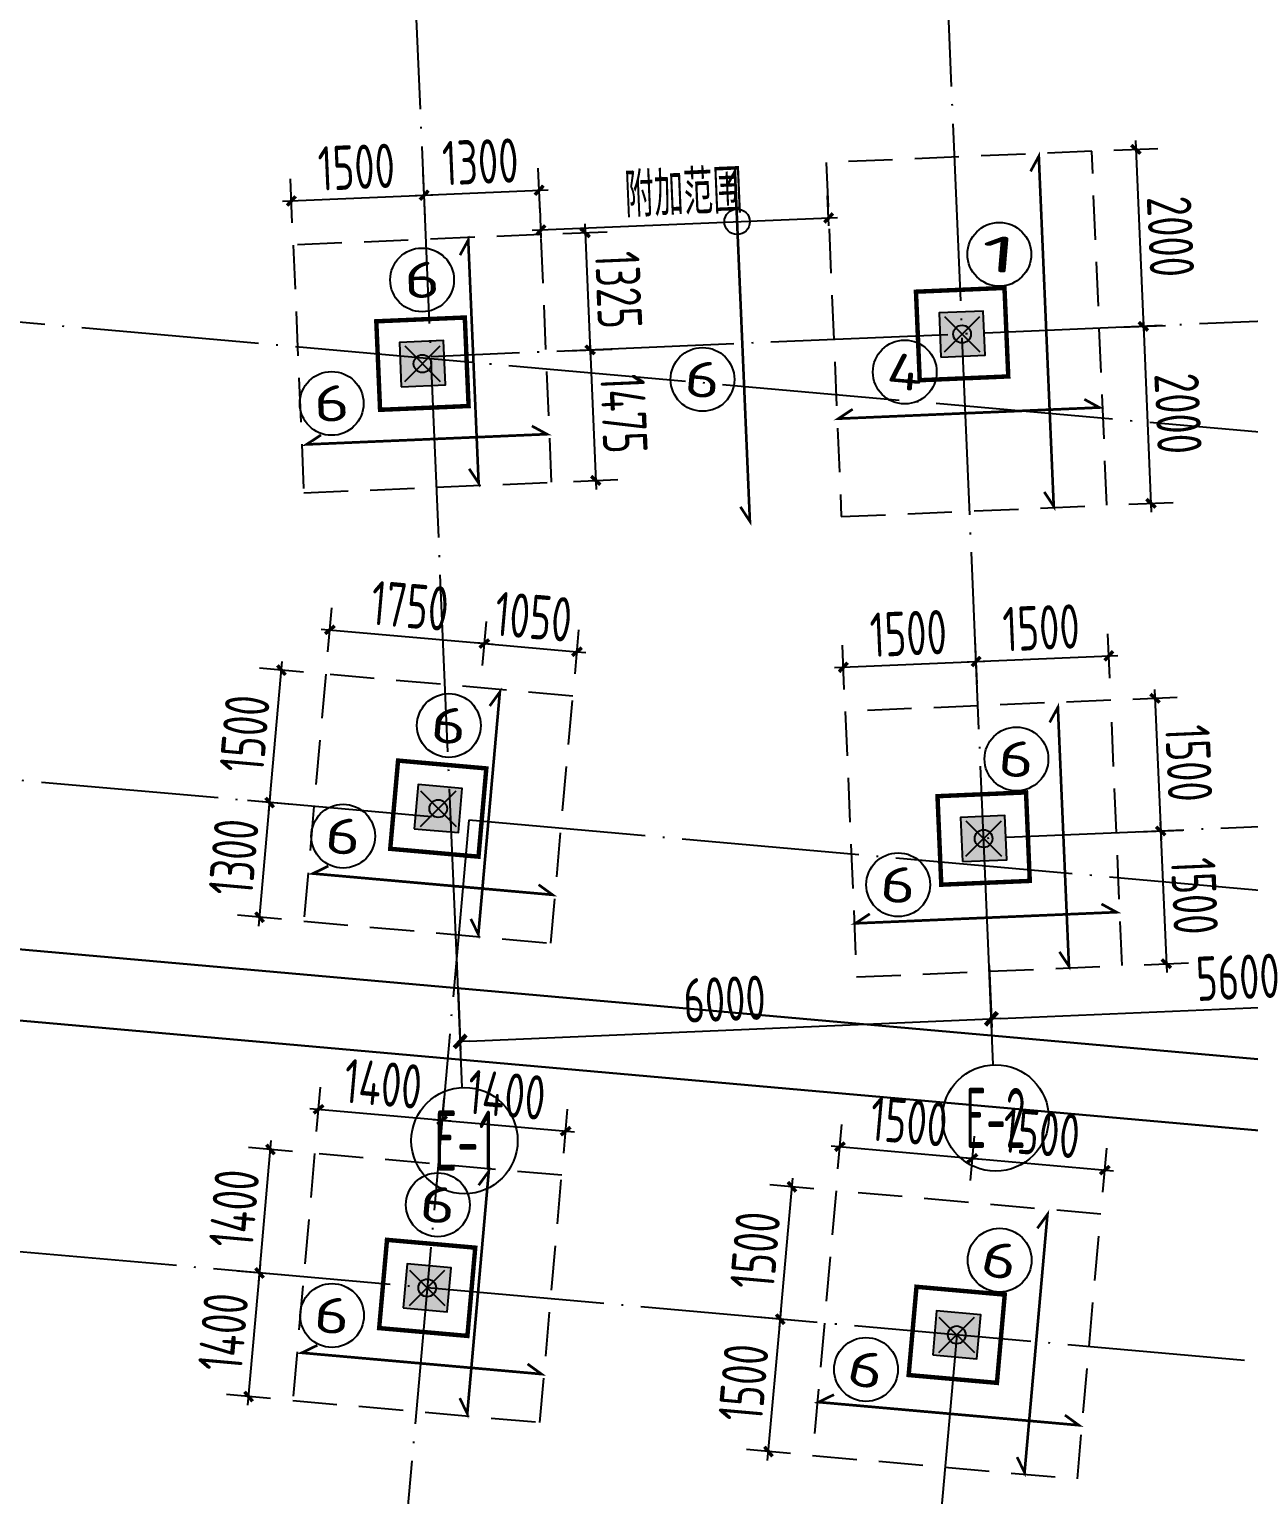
# Model space of a CAD drawing. Extents: x -57409 to 252654, y -8259 to 229119.
# Drawn here: x 201900 to 215664, y 57045 to 73587 of the extents above; entities that cross this region are included whole.
import ezdxf
from ezdxf.enums import TextEntityAlignment as Align

# ---------------------------------------------------------------- set-up
doc = ezdxf.new("R2010")
doc.units = 0
doc.header["$LTSCALE"] = 100
doc.header["$PDMODE"] = 35
doc.header["$PDSIZE"] = 200
doc.linetypes.add('DASHED', pattern=[0.75, 0.5, -0.25])
doc.linetypes.add('DOTE', pattern=[2.42, 2, -0.2, 0.02, -0.2])
doc.layers.get('0').update_dxf_attribs({"linetype": 'CONTINUOUS'})
doc.layers.get('Defpoints').update_dxf_attribs({"linetype": 'CONTINUOUS'})
for name, color, linetype in [('B-TEXT', 3, 'CONTINUOUS'), ('codim', 7, 'CONTINUOUS'), ('COLU', 7, 'CONTINUOUS'), ('CT', 2, 'CONTINUOUS'), ('dote', 253, 'DOTE'), ('h填实-柱墙', 254, 'CONTINUOUS'), ('Z-AXIS', 3, 'CONTINUOUS'), ('Z-TEXT', 2, 'CONTINUOUS'), ('z柱下板带', 140, 'CONTINUOUS'), ('z柱下板带1', 60, 'CONTINUOUS'), ('板底钢筋', 24, 'CONTINUOUS')]:
    doc.layers.add(name, color=color, linetype=linetype)
doc.layers.add('重心计算', color=7, linetype='CONTINUOUS', plot=False)
doc.styles.add('_TCH_AXIS', font='tssdeng.shx', dxfattribs={"width": 0.7, "bigfont": 'tssdchn.shx'})
doc.styles.add('COMPLEX', font='tssdeng.shx', dxfattribs={"width": 0.7, "bigfont": 'tssdchn.shx'})
doc.styles.add('Jgcad-DIM', font='tssdeng.shx', dxfattribs={"width": 0.7, "bigfont": 'tssdchn.shx'})
doc.styles.add('TSSD_Dimension', font='tssdeng.shx', dxfattribs={"width": 0.7})
doc.dimstyles.new('TSSD_100_100$0', dxfattribs={"dimtxt": 300, "dimasz": 100, "dimexe": 100, "dimexo": 250, "dimgap": 100, "dimtad": 1, "dimdec": 0, "dimzin": 0, "dimdsep": 46, "dimtxsty": 'TSSD_Dimension', "dimblk": '_tsdbk', "dimblk1": '_tsdbk', "dimblk2": '_tsdbk', "dimsah": 1, "dimcen": 0, "dimdle": 100, "dimclrt": 7, "dimadec": 0, "dimazin": 0, "dimtfac": 1, "dimtdec": 0, "dimtix": 1, "dimtmove": 2, "dimatfit": 3, "dimldrblk": '_tsdbk', "dimfxl": 1, "dimtolj": 1, "dimtzin": 0, "dimarcsym": 0})

# ---------------------------------------------------------------- blocks, each defined once
blk = doc.blocks.new('_tsdbk')
blk.add_line((-1, 0), (0, 0))
at = {"const_width": 0.5}
blk.add_lwpolyline([(-0.7, -0.7), (0.7, 0.7)], dxfattribs=at)
blk = doc.blocks.new('*D67')
at = {"layer": 'Defpoints', "color": 0}
for p in [(217594, 168757), (215331, 168660), (219766, 64755)]:
    blk.add_point(p, dxfattribs=at)
at = {"layer": 'Z-AXIS', "color": 0, "lineweight": -2}
for p, q in [((215580, 168671), (217694, 168761)), ((222025, 64951), (217598, 168657)), ((220015, 64765), (222129, 64856))]:
    blk.add_line(p, q, dxfattribs=at)
at = {"layer": 'Z-AXIS', "color": 0, "lineweight": -2, "xscale": 100, "yscale": 100, "zscale": 100}
for p, rotation in [((217594, 168757), 92.44398534450973), ((222029, 64851), 272.4439853445098)]:
    blk.add_blockref('_tsdbk', p, dxfattribs=dict(at, rotation=rotation))
at = {"layer": 'Z-AXIS', "color": 7, "insert": (219430, 117545), "char_height": 500, "attachment_point": 5, "rotation": 272.444, "style": 'TSSD_Dimension'}
blk.add_mtext('\\A1;104000', dxfattribs=at)
blk = doc.blocks.new('*D68')
at = {"layer": 'Defpoints', "color": 0}
for p in [(212722, 63270), (206728, 63014), (212759, 62418)]:
    blk.add_point(p, dxfattribs=at)
at = {"layer": 'Z-AXIS', "color": 0, "lineweight": -2}
for p, q in [((212733, 63020), (212763, 62318)), ((206739, 62765), (206769, 62062)), ((206864, 62166), (212659, 62414))]:
    blk.add_line(p, q, dxfattribs=at)
at = {"layer": 'Z-AXIS', "color": 0, "lineweight": -2, "xscale": 100, "yscale": 100, "zscale": 100}
for p, rotation in [((212759, 62418), 2.44398534784623), ((206764, 62162), 182.4439853478462)]:
    blk.add_blockref('_tsdbk', p, dxfattribs=dict(at, rotation=rotation))
at = {"layer": 'Z-AXIS', "color": 7, "insert": (209747, 62640), "char_height": 500, "attachment_point": 5, "rotation": 2.444, "style": 'TSSD_Dimension'}
blk.add_mtext('\\A1;6000', dxfattribs=at)
blk = doc.blocks.new('*D69')
at = {"layer": 'Defpoints', "color": 0}
for p in [(218317, 63509), (212722, 63270), (218354, 62657)]:
    blk.add_point(p, dxfattribs=at)
at = {"layer": 'Z-AXIS', "color": 0, "lineweight": -2}
for p, q in [((218328, 63259), (218358, 62557)), ((212733, 63020), (212763, 62318)), ((212859, 62422), (218254, 62652))]:
    blk.add_line(p, q, dxfattribs=at)
at = {"layer": 'Z-AXIS', "color": 0, "lineweight": -2, "xscale": 100, "yscale": 100, "zscale": 100}
for p, rotation in [((218354, 62657), 2.44398534784623), ((212759, 62418), 182.4439853478462)]:
    blk.add_blockref('_tsdbk', p, dxfattribs=dict(at, rotation=rotation))
at = {"layer": 'Z-AXIS', "color": 7, "insert": (215541, 62887), "char_height": 500, "attachment_point": 5, "rotation": 2.444, "style": 'TSSD_Dimension'}
blk.add_mtext('\\A1;5600', dxfattribs=at)
blk = doc.blocks.new('_AXISO')
blk.add_circle((0, 0), 0.5)
at = {"layer": 'B-TEXT', "style": 'COMPLEX', "width": 1.450893}
blk.add_attdef('A', text='', height=0.56, dxfattribs=at).set_placement((0.249375, -0.28), (0.749375, -0.28), align=Align.FIT)
blk = doc.blocks.new('_ArchTick')
at = {"color": 0, "linetype": 'ByBlock', "const_width": 0.4}
blk.add_lwpolyline([(-0.5, -0.5), (0.5, 0.5)], dxfattribs=at)
blk = doc.blocks.new('*D2490')
at = {"layer": 'codim', "color": 7, "lineweight": -2}
for p, q in [((204862, 64836), (204364, 64880)), ((204748, 63541), (204250, 63586))]:
    blk.add_line(p, q, dxfattribs=at)
at = {"layer": 'codim', "color": 0, "lineweight": -2}
blk.add_line((204490, 63464), (204622, 64958), dxfattribs=at)
at = {"layer": 'Defpoints', "color": 0}
for p in [(204613, 64858), (205111, 64814), (204997, 63519)]:
    blk.add_point(p, dxfattribs=at)
at = {"layer": 'codim', "color": 0, "lineweight": -2, "xscale": 100, "yscale": 100, "zscale": 100}
for p, rotation in [((204613, 64858), 84.93164578921422), ((204499, 63564), 264.9316457892142)]:
    blk.add_blockref('_ArchTick', p, dxfattribs=dict(at, rotation=rotation))
at = {"layer": 'codim', "color": 1, "insert": (204207, 64242), "char_height": 500, "attachment_point": 5, "rotation": 84.9316, "style": 'Jgcad-DIM'}
blk.add_mtext('\\A1;1300', dxfattribs=at)
blk = doc.blocks.new('*D2491')
at = {"layer": 'codim', "color": 7, "lineweight": -2}
for p, q in [((205271, 66559), (205315, 67057)), ((207014, 66404), (207059, 66902))]:
    blk.add_line(p, q, dxfattribs=at)
at = {"layer": 'codim', "color": 0, "lineweight": -2}
blk.add_line((205194, 66817), (207136, 66645), dxfattribs=at)
at = {"layer": 'Defpoints', "color": 0}
for p in [(207036, 66653), (205249, 66310), (206992, 66155)]:
    blk.add_point(p, dxfattribs=at)
at = {"layer": 'codim', "color": 0, "lineweight": -2, "xscale": 100, "yscale": 100, "zscale": 100}
for p, rotation in [((205293, 66808), 174.9316457875896), ((207036, 66653), 354.9316457875896)]:
    blk.add_blockref('_ArchTick', p, dxfattribs=dict(at, rotation=rotation))
at = {"layer": 'codim', "color": 1, "insert": (206196, 67079), "char_height": 500, "attachment_point": 5, "rotation": 354.9316, "style": 'Jgcad-DIM'}
blk.add_mtext('\\A1;1750', dxfattribs=at)
blk = doc.blocks.new('*D2492')
at = {"layer": 'codim', "color": 7, "lineweight": -2}
for p, q in [((207014, 66404), (207059, 66902)), ((208060, 66312), (208104, 66810))]:
    blk.add_line(p, q, dxfattribs=at)
at = {"layer": 'codim', "color": 0, "lineweight": -2}
for p, q in [((207036, 66653), (206937, 66662)), ((207036, 66653), (208082, 66561)), ((208082, 66561), (208182, 66552))]:
    blk.add_line(p, q, dxfattribs=at)
at = {"layer": 'Defpoints', "color": 0}
for p in [(208082, 66561), (206992, 66155), (208038, 66063)]:
    blk.add_point(p, dxfattribs=at)
at = {"layer": 'codim', "color": 0, "lineweight": -2, "xscale": 100, "yscale": 100, "zscale": 100}
for p, rotation in [((207036, 66653), 354.9316457875896), ((208082, 66561), 174.9316457875896)]:
    blk.add_blockref('_ArchTick', p, dxfattribs=dict(at, rotation=rotation))
at = {"layer": 'codim', "color": 1, "insert": (207590, 66956), "char_height": 500, "attachment_point": 5, "rotation": 354.9316, "style": 'Jgcad-DIM'}
blk.add_mtext('\\A1;1050', dxfattribs=at)
blk = doc.blocks.new('*D2502')
at = {"layer": 'codim', "color": 7, "lineweight": -2}
for p, q in [((204748, 59526), (204250, 59570)), ((204624, 58131), (204126, 58175))]:
    blk.add_line(p, q, dxfattribs=at)
at = {"layer": 'codim', "color": 0, "lineweight": -2}
blk.add_line((204366, 58054), (204508, 59647), dxfattribs=at)
at = {"layer": 'Defpoints', "color": 0}
for p in [(204499, 59548), (204997, 59503), (204873, 58109)]:
    blk.add_point(p, dxfattribs=at)
at = {"layer": 'codim', "color": 0, "lineweight": -2, "xscale": 100, "yscale": 100, "zscale": 100}
for p, rotation in [((204499, 59548), 84.93164578921422), ((204375, 58153), 264.9316457892142)]:
    blk.add_blockref('_ArchTick', p, dxfattribs=dict(at, rotation=rotation))
at = {"layer": 'codim', "color": 1, "insert": (204088, 58881), "char_height": 500, "attachment_point": 5, "rotation": 84.9316, "style": 'Jgcad-DIM'}
blk.add_mtext('\\A1;1400', dxfattribs=at)
blk = doc.blocks.new('*D2503')
at = {"layer": 'codim', "color": 0, "lineweight": -2}
blk.add_line((204490, 59448), (204631, 61042), dxfattribs=at)
at = {"layer": 'codim', "color": 7, "lineweight": -2}
for p, q in [((204872, 60920), (204373, 60964)), ((204748, 59526), (204250, 59570))]:
    blk.add_line(p, q, dxfattribs=at)
at = {"layer": 'Defpoints', "color": 0}
for p in [(204622, 60942), (205121, 60898), (204997, 59503)]:
    blk.add_point(p, dxfattribs=at)
at = {"layer": 'codim', "color": 0, "lineweight": -2, "xscale": 100, "yscale": 100, "zscale": 100}
for p, rotation in [((204622, 60942), 84.93164578921422), ((204499, 59548), 264.9316457892142)]:
    blk.add_blockref('_ArchTick', p, dxfattribs=dict(at, rotation=rotation))
at = {"layer": 'codim', "color": 1, "insert": (204212, 60276), "char_height": 500, "attachment_point": 5, "rotation": 84.9316, "style": 'Jgcad-DIM'}
blk.add_mtext('\\A1;1400', dxfattribs=at)
blk = doc.blocks.new('*D2504')
at = {"layer": 'codim', "color": 7, "lineweight": -2}
for p, q in [((205143, 61147), (205187, 61645)), ((206537, 61023), (206581, 61521))]:
    blk.add_line(p, q, dxfattribs=at)
at = {"layer": 'codim', "color": 0, "lineweight": -2}
blk.add_line((205065, 61405), (206659, 61264), dxfattribs=at)
at = {"layer": 'Defpoints', "color": 0}
for p in [(206559, 61272), (205121, 60898), (206515, 60774)]:
    blk.add_point(p, dxfattribs=at)
at = {"layer": 'codim', "color": 0, "lineweight": -2, "xscale": 100, "yscale": 100, "zscale": 100}
for p, rotation in [((205165, 61396), 174.9316457875894), ((206559, 61272), 354.9316457875894)]:
    blk.add_blockref('_ArchTick', p, dxfattribs=dict(at, rotation=rotation))
at = {"layer": 'codim', "color": 1, "insert": (205893, 61683), "char_height": 500, "attachment_point": 5, "rotation": 354.9316, "style": 'Jgcad-DIM'}
blk.add_mtext('\\A1;1400', dxfattribs=at)
blk = doc.blocks.new('*D2505')
at = {"layer": 'codim', "color": 7, "lineweight": -2}
for p, q in [((206537, 61023), (206581, 61521)), ((207932, 60900), (207976, 61398))]:
    blk.add_line(p, q, dxfattribs=at)
at = {"layer": 'codim', "color": 0, "lineweight": -2}
blk.add_line((206460, 61281), (208053, 61140), dxfattribs=at)
at = {"layer": 'Defpoints', "color": 0}
for p in [(207954, 61149), (206515, 60774), (207910, 60651)]:
    blk.add_point(p, dxfattribs=at)
at = {"layer": 'codim', "color": 0, "lineweight": -2, "xscale": 100, "yscale": 100, "zscale": 100}
for p, rotation in [((206559, 61272), 174.9316457875894), ((207954, 61149), 354.9316457875894)]:
    blk.add_blockref('_ArchTick', p, dxfattribs=dict(at, rotation=rotation))
at = {"layer": 'codim', "color": 1, "insert": (207287, 61559), "char_height": 500, "attachment_point": 5, "rotation": 354.9316, "style": 'Jgcad-DIM'}
blk.add_mtext('\\A1;1400', dxfattribs=at)
blk = doc.blocks.new('*D2506')
at = {"layer": 'codim', "color": 7, "lineweight": -2}
for p, q in [((206367, 71465), (206346, 71964)), ((204868, 71401), (204847, 71900))]:
    blk.add_line(p, q, dxfattribs=at)
at = {"layer": 'codim', "color": 0, "lineweight": -2}
blk.add_line((204758, 71646), (206456, 71719), dxfattribs=at)
at = {"layer": 'Defpoints', "color": 0}
for p in [(206357, 71714), (204879, 71151), (206378, 71215)]:
    blk.add_point(p, dxfattribs=at)
at = {"layer": 'codim', "color": 0, "lineweight": -2, "xscale": 100, "yscale": 100, "zscale": 100}
for p, rotation in [((204858, 71650), 182.4439853438592), ((206357, 71714), 2.443985343859239)]:
    blk.add_blockref('_ArchTick', p, dxfattribs=dict(at, rotation=rotation))
at = {"layer": 'codim', "color": 1, "insert": (205592, 72032), "char_height": 500, "attachment_point": 5, "rotation": 2.444, "style": 'Jgcad-DIM'}
blk.add_mtext('\\A1;1500', dxfattribs=at)
blk = doc.blocks.new('*D2507')
at = {"layer": 'codim', "color": 7, "lineweight": -2}
for p, q in [((207924, 71281), (208424, 71302)), ((207981, 69957), (208480, 69978))]:
    blk.add_line(p, q, dxfattribs=at)
at = {"layer": 'codim', "color": 0, "lineweight": -2}
blk.add_line((208170, 71391), (208235, 69868), dxfattribs=at)
at = {"layer": 'Defpoints', "color": 0}
for p in [(207674, 71270), (207731, 69946), (208230, 69968)]:
    blk.add_point(p, dxfattribs=at)
at = {"layer": 'codim', "color": 0, "lineweight": -2, "xscale": 100, "yscale": 100, "zscale": 100}
for p, rotation in [((208174, 71291), 92.4439853411751), ((208230, 69968), 272.4439853411751)]:
    blk.add_blockref('_ArchTick', p, dxfattribs=dict(at, rotation=rotation))
at = {"layer": 'codim', "color": 1, "insert": (208552, 70644), "char_height": 500, "attachment_point": 5, "rotation": 272.444, "style": 'Jgcad-DIM'}
blk.add_mtext('\\A1;1325', dxfattribs=at)
blk = doc.blocks.new('*D2508')
at = {"layer": 'codim', "color": 7, "lineweight": -2}
for p, q in [((207981, 69957), (208480, 69978)), ((208044, 68483), (208543, 68505))]:
    blk.add_line(p, q, dxfattribs=at)
at = {"layer": 'codim', "color": 0, "lineweight": -2}
blk.add_line((208226, 70068), (208298, 68394), dxfattribs=at)
at = {"layer": 'Defpoints', "color": 0}
for p in [(207731, 69946), (208293, 68494), (207794, 68473)]:
    blk.add_point(p, dxfattribs=at)
at = {"layer": 'codim', "color": 0, "lineweight": -2, "xscale": 100, "yscale": 100, "zscale": 100}
for p, rotation in [((208230, 69968), 92.4439853411751), ((208293, 68494), 272.4439853411751)]:
    blk.add_blockref('_ArchTick', p, dxfattribs=dict(at, rotation=rotation))
at = {"layer": 'codim', "color": 1, "insert": (208612, 69246), "char_height": 500, "attachment_point": 5, "rotation": 272.444, "style": 'Jgcad-DIM'}
blk.add_mtext('\\A1;1475', dxfattribs=at)
blk = doc.blocks.new('*D2456')
at = {"layer": 'codim', "color": 7, "lineweight": -2}
for p, q in [((212597, 66200), (212576, 66700)), ((211099, 66136), (211077, 66636))]:
    blk.add_line(p, q, dxfattribs=at)
at = {"layer": 'codim', "color": 0, "lineweight": -2}
blk.add_line((210988, 66382), (212687, 66454), dxfattribs=at)
at = {"layer": 'Defpoints', "color": 0}
for p in [(212587, 66450), (211109, 65887), (212608, 65951)]:
    blk.add_point(p, dxfattribs=at)
at = {"layer": 'codim', "color": 0, "lineweight": -2, "xscale": 100, "yscale": 100, "zscale": 100}
for p, rotation in [((212587, 66450), 2.443985343849672), ((211088, 66386), 182.4439853438497)]:
    blk.add_blockref('_ArchTick', p, dxfattribs=dict(at, rotation=rotation))
at = {"layer": 'codim', "color": 1, "insert": (211822, 66768), "char_height": 500, "attachment_point": 5, "rotation": 2.444, "style": 'Jgcad-DIM'}
blk.add_mtext('\\A1;1500', dxfattribs=at)
blk = doc.blocks.new('*D2457')
at = {"layer": 'codim', "color": 7, "lineweight": -2}
for p, q in [((212597, 66200), (212576, 66700)), ((214096, 66264), (214075, 66764))]:
    blk.add_line(p, q, dxfattribs=at)
at = {"layer": 'codim', "color": 0, "lineweight": -2}
blk.add_line((212487, 66446), (214185, 66518), dxfattribs=at)
at = {"layer": 'Defpoints', "color": 0}
for p in [(214085, 66514), (214107, 66015), (212608, 65951)]:
    blk.add_point(p, dxfattribs=at)
at = {"layer": 'codim', "color": 0, "lineweight": -2, "xscale": 100, "yscale": 100, "zscale": 100}
for p, rotation in [((212587, 66450), 182.4439853438497), ((214085, 66514), 2.443985343849672)]:
    blk.add_blockref('_ArchTick', p, dxfattribs=dict(at, rotation=rotation))
at = {"layer": 'codim', "color": 1, "insert": (213321, 66832), "char_height": 500, "attachment_point": 5, "rotation": 2.444, "style": 'Jgcad-DIM'}
blk.add_mtext('\\A1;1500', dxfattribs=at)
blk = doc.blocks.new('*D2458')
at = {"layer": 'codim', "color": 7, "lineweight": -2}
for p, q in [((214356, 66025), (214856, 66047)), ((214420, 64527), (214920, 64548))]:
    blk.add_line(p, q, dxfattribs=at)
at = {"layer": 'codim', "color": 0, "lineweight": -2}
blk.add_line((214602, 66136), (214674, 64437), dxfattribs=at)
at = {"layer": 'Defpoints', "color": 0}
for p in [(214107, 66015), (214171, 64516), (214670, 64537)]:
    blk.add_point(p, dxfattribs=at)
at = {"layer": 'codim', "color": 0, "lineweight": -2, "xscale": 100, "yscale": 100, "zscale": 100}
for p, rotation in [((214606, 66036), 92.4439853411751), ((214670, 64537), 272.4439853411751)]:
    blk.add_blockref('_ArchTick', p, dxfattribs=dict(at, rotation=rotation))
at = {"layer": 'codim', "color": 1, "insert": (214988, 65302), "char_height": 500, "attachment_point": 5, "rotation": 272.444, "style": 'Jgcad-DIM'}
blk.add_mtext('\\A1;1500', dxfattribs=at)
blk = doc.blocks.new('*D2459')
at = {"layer": 'codim', "color": 7, "lineweight": -2}
for p, q in [((214420, 64527), (214920, 64548)), ((214484, 63028), (214984, 63049))]:
    blk.add_line(p, q, dxfattribs=at)
at = {"layer": 'codim', "color": 0, "lineweight": -2}
blk.add_line((214666, 64637), (214738, 62939), dxfattribs=at)
at = {"layer": 'Defpoints', "color": 0}
for p in [(214171, 64516), (214734, 63039), (214235, 63017)]:
    blk.add_point(p, dxfattribs=at)
at = {"layer": 'codim', "color": 0, "lineweight": -2, "xscale": 100, "yscale": 100, "zscale": 100}
for p, rotation in [((214670, 64537), 92.4439853411751), ((214734, 63039), 272.4439853411751)]:
    blk.add_blockref('_ArchTick', p, dxfattribs=dict(at, rotation=rotation))
at = {"layer": 'codim', "color": 1, "insert": (215052, 63803), "char_height": 500, "attachment_point": 5, "rotation": 272.444, "style": 'Jgcad-DIM'}
blk.add_mtext('\\A1;1500', dxfattribs=at)
blk = doc.blocks.new('*D2460')
at = {"layer": 'codim', "color": 0, "lineweight": -2}
blk.add_line((210234, 57433), (210385, 59126), dxfattribs=at)
at = {"layer": 'codim', "color": 7, "lineweight": -2}
for p, q in [((210625, 59004), (210127, 59049)), ((210492, 57510), (209994, 57554))]:
    blk.add_line(p, q, dxfattribs=at)
at = {"layer": 'Defpoints', "color": 0}
for p in [(210376, 59026), (210874, 58982), (210741, 57488)]:
    blk.add_point(p, dxfattribs=at)
at = {"layer": 'codim', "color": 0, "lineweight": -2, "xscale": 100, "yscale": 100, "zscale": 100}
for p, rotation in [((210376, 59026), 84.93164578921419), ((210243, 57532), 264.9316457892142)]:
    blk.add_blockref('_ArchTick', p, dxfattribs=dict(at, rotation=rotation))
at = {"layer": 'codim', "color": 1, "insert": (209961, 58310), "char_height": 500, "attachment_point": 5, "rotation": 84.9316, "style": 'Jgcad-DIM'}
blk.add_mtext('\\A1;1500', dxfattribs=at)
blk = doc.blocks.new('*D2461')
at = {"layer": 'codim', "color": 0, "lineweight": -2}
blk.add_line((210367, 58927), (210517, 60620), dxfattribs=at)
at = {"layer": 'codim', "color": 7, "lineweight": -2}
for p, q in [((210757, 60498), (210259, 60543)), ((210625, 59004), (210127, 59049))]:
    blk.add_line(p, q, dxfattribs=at)
at = {"layer": 'Defpoints', "color": 0}
for p in [(210508, 60521), (211006, 60476), (210874, 58982)]:
    blk.add_point(p, dxfattribs=at)
at = {"layer": 'codim', "color": 0, "lineweight": -2, "xscale": 100, "yscale": 100, "zscale": 100}
for p, rotation in [((210508, 60521), 84.93164578921419), ((210376, 59026), 264.9316457892142)]:
    blk.add_blockref('_ArchTick', p, dxfattribs=dict(at, rotation=rotation))
at = {"layer": 'codim', "color": 1, "insert": (210093, 59804), "char_height": 500, "attachment_point": 5, "rotation": 84.9316, "style": 'Jgcad-DIM'}
blk.add_mtext('\\A1;1500', dxfattribs=at)
blk = doc.blocks.new('*D2462')
at = {"layer": 'codim', "color": 7, "lineweight": -2}
for p, q in [((211028, 60725), (211073, 61223)), ((212523, 60593), (212567, 61091))]:
    blk.add_line(p, q, dxfattribs=at)
at = {"layer": 'codim', "color": 0, "lineweight": -2}
blk.add_line((210951, 60983), (212644, 60833), dxfattribs=at)
at = {"layer": 'Defpoints', "color": 0}
for p in [(212545, 60842), (211006, 60476), (212500, 60344)]:
    blk.add_point(p, dxfattribs=at)
at = {"layer": 'codim', "color": 0, "lineweight": -2, "xscale": 100, "yscale": 100, "zscale": 100}
for p, rotation in [((211050, 60974), 174.9316457875861), ((212545, 60842), 354.9316457875861)]:
    blk.add_blockref('_ArchTick', p, dxfattribs=dict(at, rotation=rotation))
at = {"layer": 'codim', "color": 1, "insert": (211828, 61257), "char_height": 500, "attachment_point": 5, "rotation": 354.9316, "style": 'Jgcad-DIM'}
blk.add_mtext('\\A1;1500', dxfattribs=at)
blk = doc.blocks.new('*D2404')
at = {"layer": 'codim', "color": 7, "lineweight": -2}
for p, q in [((212523, 60593), (212567, 61091)), ((214017, 60460), (214061, 60958))]:
    blk.add_line(p, q, dxfattribs=at)
at = {"layer": 'codim', "color": 0, "lineweight": -2}
blk.add_line((212445, 60851), (214138, 60701), dxfattribs=at)
at = {"layer": 'Defpoints', "color": 0}
for p in [(214039, 60709), (212500, 60344), (213995, 60211)]:
    blk.add_point(p, dxfattribs=at)
at = {"layer": 'codim', "color": 0, "lineweight": -2, "xscale": 100, "yscale": 100, "zscale": 100}
for p, rotation in [((212545, 60842), 174.9316457875861), ((214039, 60709), 354.9316457875861)]:
    blk.add_blockref('_ArchTick', p, dxfattribs=dict(at, rotation=rotation))
at = {"layer": 'codim', "color": 1, "insert": (213323, 61124), "char_height": 500, "attachment_point": 5, "rotation": 354.9316, "style": 'Jgcad-DIM'}
blk.add_mtext('\\A1;1500', dxfattribs=at)
blk = doc.blocks.new('*D2409')
at = {"layer": 'codim', "color": 0, "lineweight": -2}
blk.add_line((214385, 72332), (214479, 70134), dxfattribs=at)
at = {"layer": 'codim', "color": 7, "lineweight": -2}
for p, q in [((214140, 72222), (214639, 72243)), ((214225, 70223), (214725, 70245))]:
    blk.add_line(p, q, dxfattribs=at)
at = {"layer": 'Defpoints', "color": 0}
for p in [(213890, 72211), (213975, 70213), (214475, 70234)]:
    blk.add_point(p, dxfattribs=at)
at = {"layer": 'codim', "color": 0, "lineweight": -2, "xscale": 100, "yscale": 100, "zscale": 100}
for p, rotation in [((214390, 72232), 92.4439853411751), ((214475, 70234), 272.4439853411751)]:
    blk.add_blockref('_ArchTick', p, dxfattribs=dict(at, rotation=rotation))
at = {"layer": 'codim', "color": 1, "insert": (214782, 71248), "char_height": 500, "attachment_point": 5, "rotation": 272.444, "style": 'Jgcad-DIM'}
blk.add_mtext('\\A1;2000', dxfattribs=at)
blk = doc.blocks.new('*D2410')
at = {"layer": 'codim', "color": 0, "lineweight": -2}
blk.add_line((214471, 70334), (214564, 68136), dxfattribs=at)
at = {"layer": 'codim', "color": 7, "lineweight": -2}
for p, q in [((214225, 70223), (214725, 70245)), ((214310, 68225), (214810, 68247))]:
    blk.add_line(p, q, dxfattribs=at)
at = {"layer": 'Defpoints', "color": 0}
for p in [(213975, 70213), (214061, 68215), (214560, 68236)]:
    blk.add_point(p, dxfattribs=at)
at = {"layer": 'codim', "color": 0, "lineweight": -2, "xscale": 100, "yscale": 100, "zscale": 100}
for p, rotation in [((214475, 70234), 92.4439853411751), ((214560, 68236), 272.4439853411751)]:
    blk.add_blockref('_ArchTick', p, dxfattribs=dict(at, rotation=rotation))
at = {"layer": 'codim', "color": 1, "insert": (214867, 69250), "char_height": 500, "attachment_point": 5, "rotation": 272.444, "style": 'Jgcad-DIM'}
blk.add_mtext('\\A1;2000', dxfattribs=at)
blk = doc.blocks.new('*D443')
at = {"layer": 'codim', "color": 7, "lineweight": -2}
for p, q in [((204995, 66331), (204497, 66375)), ((204862, 64836), (204364, 64880))]:
    blk.add_line(p, q, dxfattribs=at)
at = {"layer": 'codim', "color": 0, "lineweight": -2}
blk.add_line((204605, 64759), (204755, 66452), dxfattribs=at)
at = {"layer": 'Defpoints', "color": 0}
for p in [(204746, 66353), (205244, 66308), (205111, 64814)]:
    blk.add_point(p, dxfattribs=at)
at = {"layer": 'codim', "color": 0, "lineweight": -2, "xscale": 100, "yscale": 100, "zscale": 100}
for p, rotation in [((204746, 66353), 84.93164578921422), ((204613, 64858), 264.9316457892142)]:
    blk.add_blockref('_ArchTick', p, dxfattribs=dict(at, rotation=rotation))
at = {"layer": 'codim', "color": 1, "insert": (204331, 65636), "char_height": 500, "attachment_point": 5, "rotation": 84.9316, "style": 'Jgcad-DIM'}
blk.add_mtext('\\A1;1500', dxfattribs=at)
blk = doc.blocks.new('*D444')
at = {"layer": 'codim', "color": 7, "lineweight": -2}
for p, q in [((206367, 71465), (206346, 71964)), ((207666, 71520), (207644, 72019))]:
    blk.add_line(p, q, dxfattribs=at)
at = {"layer": 'codim', "color": 0, "lineweight": -2}
blk.add_line((206257, 71710), (207755, 71774), dxfattribs=at)
at = {"layer": 'Defpoints', "color": 0}
for p in [(207655, 71770), (206378, 71215), (207676, 71270)]:
    blk.add_point(p, dxfattribs=at)
at = {"layer": 'codim', "color": 0, "lineweight": -2, "xscale": 100, "yscale": 100, "zscale": 100}
for p, rotation in [((207655, 71770), 2.443985343859239), ((206357, 71714), 182.4439853438592)]:
    blk.add_blockref('_ArchTick', p, dxfattribs=dict(at, rotation=rotation))
at = {"layer": 'codim', "color": 1, "insert": (206991, 72092), "char_height": 500, "attachment_point": 5, "rotation": 2.444, "style": 'Jgcad-DIM'}
blk.add_mtext('\\A1;1300', dxfattribs=at)
blk = doc.blocks.new('*D2903')
at = {"layer": 'codim', "color": 7, "lineweight": -2}
for p, q in [((210926, 71369), (210911, 71708)), ((207679, 71230), (207665, 71572))]:
    blk.add_line(p, q, dxfattribs=at)
at = {"layer": 'codim', "color": 0, "lineweight": -2}
blk.add_line((207575, 71318), (211022, 71463), dxfattribs=at)
at = {"layer": 'Defpoints', "color": 0}
for p in [(210922, 71458), (207689, 70980), (210936, 71119)]:
    blk.add_point(p, dxfattribs=at)
at = {"layer": 'codim', "color": 0, "lineweight": -2, "xscale": 100, "yscale": 100, "zscale": 100}
for p, rotation in [((210922, 71458), 2.400000000001276), ((207675, 71322), 182.4000000000013)]:
    blk.add_blockref('_ArchTick', p, dxfattribs=dict(at, rotation=rotation))
at = {"layer": 'codim', "color": 1, "insert": (209284, 71740), "char_height": 500, "attachment_point": 5, "rotation": 2.4, "style": 'Jgcad-DIM'}
blk.add_mtext('\\A1;\\A1;\\A1;\\A1;\\A1;附加范围', dxfattribs=at)
blk = doc.blocks.new('后浇带现场')
at = {"color": 6, "lineweight": 30}
for points in [[(821257, 720830), (821257, 688843), (805860, 662656), (825600, 651049), (814026, 631365), (812236, 611185), (845904, 608199)], [(822057, 720830), (822057, 688625), (806955, 662940), (826695, 651333), (814807, 631115), (813104, 611911), (845975, 608996)]]:
    blk.add_lwpolyline(points, dxfattribs=at)

msp = doc.modelspace()

# ---------------------------------------------------------------- hatches: boundary and pattern name
at = {"layer": 'h填实-柱墙'}
for points in [[(212189.8, 69886.4), (212689.4, 69907.7), (212668.1, 70407.2), (212168.5, 70385.9)], [(206098.5, 69552.3), (206598.1, 69573.6), (206576.8, 70073.1), (206077.2, 70051.8)], [(206245.2, 64563), (206743.3, 64518.8), (206787.5, 65016.9), (206289.4, 65061)], [(212432.9, 64191.5), (212932.4, 64212.9), (212911.1, 64712.4), (212411.6, 64691.1)], [(206120.3, 59152.9), (206618.3, 59108.7), (206662.5, 59606.8), (206164.4, 59650.9)], [(212096.8, 58622.8), (212594.8, 58578.6), (212639, 59076.7), (212141, 59120.9)]]:
    msp.add_hatch(color=256, dxfattribs=at).paths.add_polyline_path(points)

# ---------------------------------------------------------------- linework, layer by layer
at = {"layer": 'codim'}
msp.add_circle((209889.2, 71414.7), 144, dxfattribs=at)
at = {"layer": 'COLU'}
for points in [[(212189.8, 69886.4), (212689.4, 69907.7), (212668.1, 70407.2), (212168.5, 70385.9)], [(206098.5, 69552.3), (206598.1, 69573.6), (206576.8, 70073.1), (206077.2, 70051.8)], [(206245.2, 64563), (206743.3, 64518.8), (206787.5, 65016.9), (206289.4, 65061)], [(212432.9, 64191.5), (212932.4, 64212.9), (212911.1, 64712.4), (212411.6, 64691.1)], [(206120.3, 59152.9), (206618.3, 59108.7), (206662.5, 59606.8), (206164.4, 59650.9)], [(212096.8, 58622.8), (212594.8, 58578.6), (212639, 59076.7), (212141, 59120.9)]]:
    msp.add_lwpolyline(points, close=True, dxfattribs=at)
at = {"layer": 'CT', "const_width": 50}
for points in [[(211950.7, 69625.9), (212949.8, 69668.6), (212907.2, 70667.7), (211908.1, 70625)], [(205859.4, 69291.8), (206858.5, 69334.5), (206815.9, 70333.6), (205816.8, 70290.9)], [(205974.1, 64336.1), (206970.2, 64247.7), (207058.6, 65243.8), (206062.5, 65332.1)], [(212193.8, 63931.1), (213192.9, 63973.8), (213150.2, 64972.8), (212151.1, 64930.2)], [(205849.2, 58925.9), (206845.2, 58837.6), (206933.6, 59833.7), (205937.5, 59922)], [(211825.7, 58395.9), (212821.8, 58307.5), (212910.1, 59303.6), (211914, 59392)]]:
    msp.add_lwpolyline(points, close=True, dxfattribs=at)
at = {"layer": 'dote', "ltscale": 10}
for p, q in [((212722.4, 63270.2), (208116.8, 171178.2)), ((206727.9, 63014.3), (202122.2, 170922.3)), ((221359.4, 68543.3), (150786.5, 74802.5)), ((220904.5, 63413.4), (143159.6, 70308.7)), ((219522.5, 70449.6), (206434.4, 69890.9)), ((220436.2, 58134.2), (142691.4, 65029.4)), ((219765.5, 64754.7), (212672, 64452)), ((206859.6, 64659.1), (202894.6, 19953.1)), ((212367.9, 58849.7), (208871.1, 19423.1))]:
    msp.add_line(p, q, dxfattribs=at)
at = {"layer": 'Z-AXIS'}
for p, q in [((212781, 61897.3), (212722.4, 63270.2)), ((206786.5, 61641.5), (206727.9, 63014.3))]:
    msp.add_line(p, q, dxfattribs=at)
at = {"layer": 'z柱下板带', "color": 30, "linetype": 'DASHED', "ltscale": 10}
for points in [[(204998.6, 68354.3), (207796.1, 68473.7), (207676.7, 71271.1), (204879.2, 71151.7)], [(204998.1, 63519.1), (207787.2, 63271.7), (208034.6, 66060.8), (205245.5, 66308.1)], [(204873.2, 58109), (207662.2, 57861.6), (207909.6, 60650.7), (205120.5, 60898)]]:
    msp.add_lwpolyline(points, close=True, dxfattribs=at)
at = {"layer": 'z柱下板带1', "linetype": 'DASHED', "ltscale": 10}
for points in [[(214062.8, 68214.7), (213892.2, 72211.1), (210895, 72083.1), (211065.5, 68086.8)], [(214106.7, 66014.6), (211109.4, 65886.7), (211237.3, 62889.4), (214234.6, 63017.3)], [(213994.6, 60211.4), (211006.3, 60476.4), (210741.3, 57488.1), (213729.5, 57223.1)]]:
    msp.add_lwpolyline(points, close=True, dxfattribs=at)
at = {"layer": '板底钢筋', "const_width": 30}
for points in [[(213356.1, 68364.7), (213463.1, 68202.5), (213294.5, 72154.3), (213201.7, 71983.5)], [(209926.5, 68196.1), (210033.5, 68033.8), (209864.8, 71985.6), (209772, 71814.9)], [(206864.7, 68626.5), (206971.8, 68464.2), (206854.6, 71208.5), (206761.8, 71037.7)], [(213808.3, 69410.4), (213979.1, 69317.6), (211031.9, 69191.8), (211194.1, 69298.9)], [(205192.7, 69008), (205030.4, 68901), (207743.3, 69016.7), (207572.5, 69109.5)], [(206883.8, 63544.9), (206968.7, 63370.1), (207211.4, 66106.1), (207097.1, 65948.9)], [(213527.7, 63173.1), (213634.7, 63010.9), (213509.9, 65933.6), (213417.1, 65762.9)], [(205276, 64141.8), (205101.2, 64056.9), (207805.9, 63817), (207648.7, 63931.3)], [(214001.4, 63713.5), (214172.2, 63620.7), (211225, 63494.9), (211387.2, 63601.9)], [(206758.9, 58134.8), (206843.7, 57960), (207086.4, 60696), (206972.1, 60538.8)], [(213049, 57470), (213133.9, 57295.2), (213392.3, 60209.1), (213278, 60052)], [(205151, 58731.7), (204976.2, 58646.8), (207680.9, 58406.9), (207523.7, 58521.2)], [(213589.3, 57943.8), (213746.5, 57829.5), (210808.2, 58090.1), (210983, 58174.9)]]:
    msp.add_lwpolyline(points, dxfattribs=at)
at = {"layer": '重心计算', "color": 5}
for p in [(212428.9, 70146.8), (212428.9, 70146.8), (206337.6, 69812.7), (206337.6, 69812.7), (206516.4, 64789.9), (206516.4, 64789.9), (206516.4, 64789.9), (212672, 64452), (212672, 64452), (206391.4, 59379.8), (206391.4, 59379.8), (212367.9, 58849.7), (212367.9, 58849.7)]:
    msp.add_point(p, dxfattribs=at)

# ---------------------------------------------------------------- block references
at = {"color": 3, "lineweight": 30}
msp.add_blockref('后浇带现场', (-627579.1, -547267.4), dxfattribs=at)
at = {"layer": 'Z-AXIS'}
ref = msp.add_blockref('_AXISO', (212806.6, 61297.9), dxfattribs=dict(at, xscale=1199.999999999998, yscale=1200, zscale=1200, rotation=359.9996457873818))
ref.add_attrib('A', 'E-2', dxfattribs={"color": 7, "height": 678.82, "rotation": 359.99965, "style": '_TCH_AXIS', "width": 0.440678}).set_placement((212467.2, 60958.4), (213146, 60958.4), align=Align.FIT)
ref = msp.add_blockref('_AXISO', (206812.1, 61042), dxfattribs=dict(at, xscale=1199.999999999998, yscale=1200, zscale=1200, rotation=359.9996457873818))
ref.add_attrib('A', 'E-1', dxfattribs={"color": 7, "height": 678.82, "rotation": 359.99965, "style": '_TCH_AXIS', "width": 0.481481}).set_placement((206472.7, 60702.6), (207151.5, 60702.6), align=Align.FIT)
at = {"layer": 'Z-TEXT'}
ref = msp.add_blockref('_AXISO', (212848.9, 71047.5), dxfattribs=dict(at, xscale=720.0000000000093, yscale=720, zscale=720, rotation=355.0765039212649))
ref.add_attrib('A', '1', dxfattribs={"layer": 'Z-AXIS', "color": 7, "height": 407.3, "rotation": 355.0765, "style": '_TCH_AXIS', "width": 2.888889}).set_placement((212628.5, 70862.1), (213034.3, 70827.2), align=Align.FIT)
ref = msp.add_blockref('_AXISO', (206333.6, 70758.4), dxfattribs=dict(at, xscale=720.000000000011, yscale=720.000000000005, zscale=720, rotation=2.443631131191462))
ref.add_attrib('A', '6', dxfattribs={"layer": 'Z-AXIS', "color": 7, "height": 407.3, "rotation": 2.44363, "style": '_TCH_AXIS', "width": 2}).set_placement((206138.8, 70546.2), (206545.7, 70563.6), align=Align.FIT)
ref = msp.add_blockref('_AXISO', (209499, 69635), dxfattribs=dict(at, xscale=720.0000000000094, yscale=720, zscale=720, rotation=355.0765039212649))
ref.add_attrib('A', '6', dxfattribs={"layer": 'Z-AXIS', "color": 7, "height": 407.3, "rotation": 355.0765, "style": '_TCH_AXIS', "width": 2}).set_placement((209278.6, 69449.6), (209684.4, 69414.6), align=Align.FIT)
ref = msp.add_blockref('_AXISO', (211781.5, 69718.7), dxfattribs=dict(at, xscale=720.0000000000093, yscale=720, zscale=720, rotation=355.0765039212649))
ref.add_attrib('A', '4', dxfattribs={"layer": 'Z-AXIS', "color": 7, "height": 407.3, "rotation": 355.0765, "style": '_TCH_AXIS', "width": 1.733333}).set_placement((211561.2, 69533.3), (211967, 69498.3), align=Align.FIT)
ref = msp.add_blockref('_AXISO', (205313.6, 69363.8), dxfattribs=dict(at, xscale=720.000000000011, yscale=720.000000000005, zscale=720, rotation=2.443631131191462))
ref.add_attrib('A', '6', dxfattribs={"layer": 'Z-AXIS', "color": 7, "height": 407.3, "rotation": 2.44363, "style": '_TCH_AXIS', "width": 2}).set_placement((205118.9, 69151.6), (205525.8, 69169), align=Align.FIT)
ref = msp.add_blockref('_AXISO', (206635.9, 65728), dxfattribs=dict(at, xscale=720.0000000000111, yscale=720.0000000000073, zscale=720, rotation=354.9312915747642))
ref.add_attrib('A', '6', dxfattribs={"layer": 'Z-AXIS', "color": 7, "height": 407.3, "rotation": 354.93129, "style": '_TCH_AXIS', "width": 2}).set_placement((206415.1, 65543.1), (206820.8, 65507.2), align=Align.FIT)
ref = msp.add_blockref('_AXISO', (213042, 65350.6), dxfattribs=dict(at, xscale=720.0000000000099, yscale=719.9999999999986, zscale=720, rotation=355.0765039212397))
ref.add_attrib('A', '6', dxfattribs={"layer": 'Z-AXIS', "color": 7, "height": 407.3, "rotation": 355.0765, "style": '_TCH_AXIS', "width": 2}).set_placement((212821.6, 65165.2), (213227.4, 65130.2), align=Align.FIT)
ref = msp.add_blockref('_AXISO', (205442.4, 64478.7), dxfattribs=dict(at, xscale=720.0000000000111, yscale=720.0000000000073, zscale=720, rotation=354.9312915747642))
ref.add_attrib('A', '6', dxfattribs={"layer": 'Z-AXIS', "color": 7, "height": 407.3, "rotation": 354.93129, "style": '_TCH_AXIS', "width": 2}).set_placement((205221.6, 64293.9), (205627.3, 64257.9), align=Align.FIT)
ref = msp.add_blockref('_AXISO', (211707.5, 63930.8), dxfattribs=dict(at, xscale=720.0000000000099, yscale=719.9999999999986, zscale=720, rotation=355.0765039212397))
ref.add_attrib('A', '6', dxfattribs={"layer": 'Z-AXIS', "color": 7, "height": 407.3, "rotation": 355.0765, "style": '_TCH_AXIS', "width": 2}).set_placement((211487.2, 63745.3), (211893, 63710.4), align=Align.FIT)
ref = msp.add_blockref('_AXISO', (206511, 60317.9), dxfattribs=dict(at, xscale=720.0000000000111, yscale=720.0000000000072, zscale=720, rotation=354.9312915747642))
ref.add_attrib('A', '6', dxfattribs={"layer": 'Z-AXIS', "color": 7, "height": 407.3, "rotation": 354.93129, "style": '_TCH_AXIS', "width": 2}).set_placement((206290.1, 60133), (206695.8, 60097), align=Align.FIT)
ref = msp.add_blockref('_AXISO', (212852.2, 59692.3), dxfattribs=dict(at, xscale=720.0000000000101, yscale=720.0000000000009, zscale=720, rotation=347.5641643648268))
ref.add_attrib('A', '6', dxfattribs={"layer": 'Z-AXIS', "color": 7, "height": 407.3, "rotation": 347.56416, "style": '_TCH_AXIS', "width": 2}).set_placement((212609.5, 59537.3), (213007.2, 59449.5), align=Align.FIT)
ref = msp.add_blockref('_AXISO', (205317.5, 59068.6), dxfattribs=dict(at, xscale=720.0000000000111, yscale=720.0000000000072, zscale=720, rotation=354.9312915747642))
ref.add_attrib('A', '6', dxfattribs={"layer": 'Z-AXIS', "color": 7, "height": 407.3, "rotation": 354.93129, "style": '_TCH_AXIS', "width": 2}).set_placement((205096.6, 58883.8), (205502.3, 58847.8), align=Align.FIT)
ref = msp.add_blockref('_AXISO', (211343.6, 58459.1), dxfattribs=dict(at, xscale=720.0000000000101, yscale=720.0000000000009, zscale=720, rotation=347.5641643648268))
ref.add_attrib('A', '6', dxfattribs={"layer": 'Z-AXIS', "color": 7, "height": 407.3, "rotation": 347.56416, "style": '_TCH_AXIS', "width": 2}).set_placement((211100.9, 58304.1), (211498.6, 58216.4), align=Align.FIT)

# ---------------------------------------------------------------- dimensions: what is measured, and where the dimension line sits
at = {"layer": 'codim'}
for base, p1, p2, angle, picture, middle in [((206356.6, 71714.3), (204879, 71150.8), (206377.9, 71214.7), 2.44399, '*D2506', (205592.2, 72032)), ((207655.1, 71769.7), (206377.9, 71214.7), (207676.4, 71270.2), 2.44399, '*D444', (206990.9, 72091.7)), ((214474.8, 70234.1), (213890, 72211), (213975.3, 70212.8), 272.44399, '*D2409', (214781.8, 71248.1)), ((208230.5, 69967.6), (207674.4, 71270.1), (207730.9, 69946.3), 272.44399, '*D2507', (208551.9, 70644.4)), ((214560.1, 68235.9), (213975.3, 70212.8), (214060.5, 68214.6), 272.44399, '*D2410', (214867.1, 69250)), ((208293.4, 68493.9), (207730.9, 69946.3), (207793.8, 68472.6), 272.44399, '*D2508', (208611.6, 69245.7)), ((207036.5, 66653.4), (205249.1, 66310), (206992.3, 66155.4), 354.93165, '*D2491', (206195.8, 67079.4)), ((208082.4, 66560.7), (206992.3, 66155.4), (208038.2, 66062.6), 354.93165, '*D2492', (207590.3, 66955.7)), ((214085.4, 66514.1), (212608, 65950.6), (214106.7, 66014.6), 2.44399, '*D2457', (213321.1, 66831.8)), ((212586.7, 66450.2), (211109.4, 65886.7), (212608, 65950.6), 2.44399, '*D2456', (211822.5, 66767.9)), ((204745.9, 66352.6), (205111.5, 64814.1), (205244, 66308.4), 84.93165, '*D443', (204331, 65636.4)), ((214670.2, 64537.3), (214106.7, 66014.6), (214170.6, 64515.9), 272.44399, '*D2458', (214987.9, 65301.5)), ((204613.4, 64858.3), (204996.6, 63519.4), (205111.5, 64814.1), 84.93165, '*D2490', (204207.4, 64241.9)), ((214734.1, 63038.6), (214170.6, 64515.9), (214234.6, 63017.3), 272.44399, '*D2459', (215051.8, 63802.9)), ((206559.2, 61272.4), (205120.5, 60898), (206515, 60774.3), 354.93165, '*D2504', (205892.9, 61682.9)), ((207953.7, 61148.7), (206515, 60774.3), (207909.6, 60650.7), 354.93165, '*D2505', (207287.4, 61559.2)), ((212544.6, 60841.9), (211006.3, 60476.4), (212500.4, 60343.9), 354.93165, '*D2462', (211828.4, 61256.8)), ((214038.7, 60709.4), (212500.4, 60343.9), (213994.6, 60211.4), 354.93165, '*D2404', (213322.6, 61124.3)), ((204622.5, 60942.2), (204996.8, 59503.5), (205120.5, 60898), 84.93165, '*D2503', (204212, 60275.9)), ((210508.2, 60520.6), (210873.8, 58982.3), (211006.3, 60476.4), 84.93165, '*D2461', (210093.4, 59804.4)), ((204498.8, 59547.7), (204873.2, 58109), (204996.8, 59503.5), 84.93165, '*D2502', (204088.3, 58881.3)), ((210375.7, 59026.4), (210741.3, 57488.1), (210873.8, 58982.3), 84.93165, '*D2460', (209960.8, 58310.3))]:
    dim = msp.add_linear_dim(base=base, p1=p1, p2=p2, angle=angle, dimstyle='TSSD_100_100$0', override={"dimtxt": 500, "dimexe": 250, "dimtxsty": 'Jgcad-DIM', "dimblk": 'ArchTick', "dimblk1": 'ArchTick', "dimblk2": 'ArchTick', "dimclre": 7, "dimclrt": 1, "dimadec": 3}, dxfattribs=at)
    dim.commit()
    dim.dimension.update_dxf_attribs({"geometry": picture, "text_midpoint": middle})
dim = msp.add_linear_dim(base=(210921.9, 71458.3), p1=(207689.3, 70980.3), p2=(210936.1, 71118.7), angle=182.4, text='\\A1;\\A1;\\A1;\\A1;附加范围', dimstyle='TSSD_100_100$0', override={"dimtxt": 500, "dimexe": 250, "dimtxsty": 'Jgcad-DIM', "dimblk": 'ArchTick', "dimblk1": 'ArchTick', "dimblk2": 'ArchTick', "dimclre": 7, "dimclrt": 1, "dimadec": 3}, dxfattribs=at)
dim.commit()
dim.dimension.update_dxf_attribs({"geometry": '*D2903', "text_midpoint": (209283.8, 71740)})
at = {"layer": 'Z-AXIS'}
dim = msp.add_linear_dim(base=(217594.2, 168756.8), p1=(219765.5, 64754.7), p2=(215330.7, 168660.1), angle=92.44399, dimstyle='TSSD_100_100$0', override={"dimtxt": 500}, dxfattribs=at)
dim.commit()
dim.dimension.update_dxf_attribs({"geometry": '*D67', "text_midpoint": (219429.7, 117544.7), "dimtype": 160})
for base, p1, p2, picture, middle in [((218353.7, 62656.6), (212722.4, 63270.2), (218317.3, 63509), '*D69', (215541.4, 62886.9)), ((212758.8, 62417.8), (206727.9, 63014.3), (212722.4, 63270.2), '*D68', (209746.6, 62639.6))]:
    dim = msp.add_linear_dim(base=base, p1=p1, p2=p2, angle=2.44399, dimstyle='TSSD_100_100$0', override={"dimtxt": 500}, dxfattribs=at)
    dim.commit()
    dim.dimension.update_dxf_attribs({"geometry": picture, "text_midpoint": middle})

doc.saveas('drawing.dxf')
